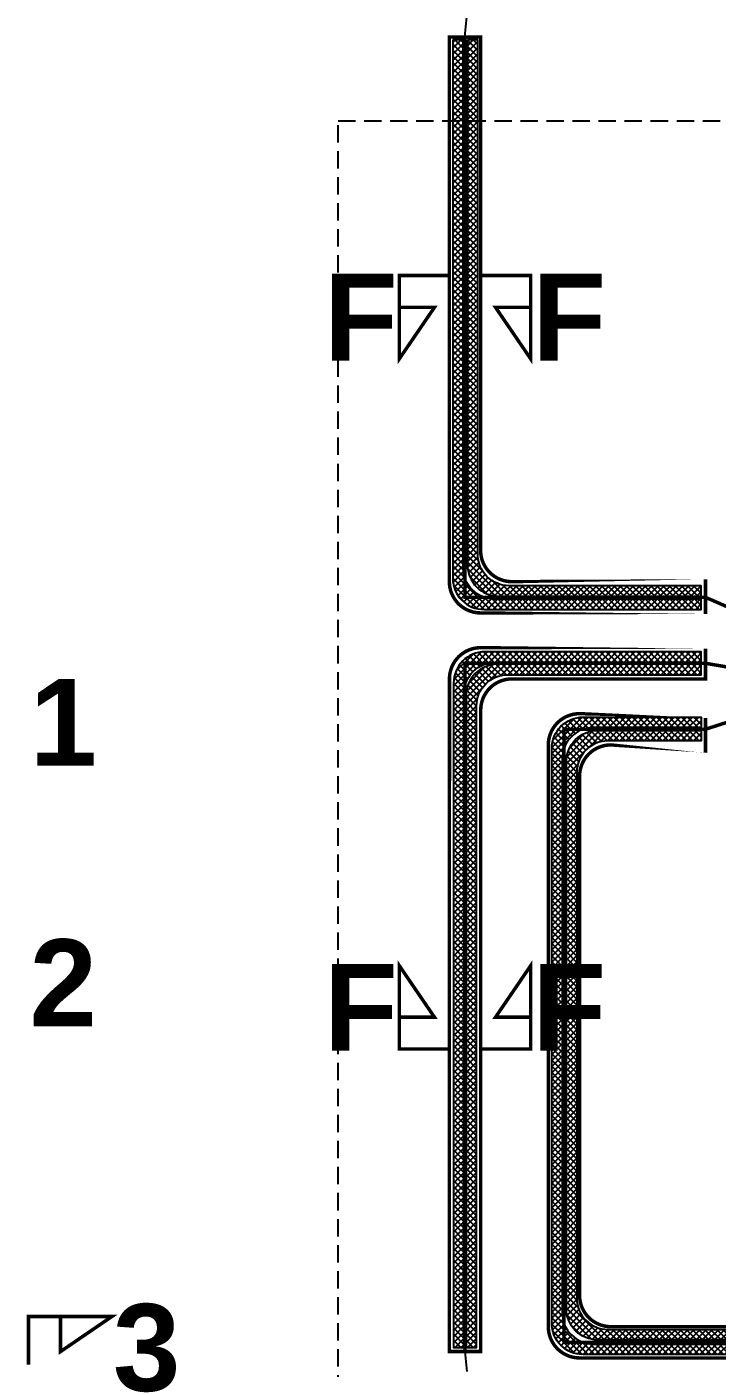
# Model space of a CAD drawing. Header units: metres. Extents: x 530959 to 531458, y 2674234 to 2674577.
# Drawn here: x 531121.68 to 531141.56, y 2674374.78 to 2674413.41 of the extents above; entities that cross this region are included whole.
import ezdxf
from ezdxf.enums import TextEntityAlignment as Align

# ---------------------------------------------------------------- set-up
doc = ezdxf.new("R2010")
doc.units = ezdxf.units.M
doc.linetypes.add('DASHED', pattern=[0.75, 0.5, -0.25])
for name, color, linetype in [('300mm Hume Pipe', 74, 'Continuous'), ('Excavation', 7, 'Continuous'), ('IDT', 7, 'Continuous'), ('Messenger Wire Exc Link', 7, 'Continuous'), ('Section Marking BL-11', 2, 'Continuous'), ('Trench (AC)-BL11', 14, 'Continuous')]:
    doc.layers.add(name, color=color, linetype=linetype)
doc.styles.add('BoldTextStyle', font='arialbd.ttf')
pattern_1 = [(45, (-1684.383999999613, 348.9041152228601), (-0.08838834764831845, 0.08838834764831845), []), (135, (-1684.383999999613, 348.9041152228601), (-0.08838834764831845, -0.08838834764831843), [])]

# ---------------------------------------------------------------- blocks, each defined once
blk = doc.blocks.new('IDT')
at = {"layer": 'IDT', "color": 243, "linetype": 'DASHED'}
blk.add_lwpolyline([(45.49999999962691, 32.58580025943296), (45.4999999996269, -4.032314963696315), (-1.30442248516332e-09, -4.032314963696308), (-1.304414354308392e-09, 32.58580025943297)], close=True, dxfattribs=at)

msp = doc.modelspace()

# ---------------------------------------------------------------- hatches: boundary and pattern name
at = {"layer": '300mm Hume Pipe'}
h = msp.add_hatch(dxfattribs=at)
h.set_pattern_fill('ANSI37', color=74)
h.set_pattern_definition(pattern_1)
edge = h.paths.add_edge_path()
edge.add_line((531133.951284369, 2674413.027684663), (531133.9512843703, 2674397.529248202))
edge.add_arc((531134.8512843703, 2674397.529248202), 0.9000000000232831, 180.0000000296449, 270.0000000074112)
edge.add_line((531134.8512843704, 2674396.629248202), (531141.1041698038, 2674396.629248207))
edge.add_line((531141.1041698038, 2674396.629248207), (531141.1041698038, 2674396.929248206))
edge.add_line((531141.1041698038, 2674396.929248206), (531135.1512843705, 2674396.929248202))
edge.add_arc((531135.1512843703, 2674397.829248202), 0.900000000372529, 180.0000000296449, 270.00000000741124, ccw=False)
edge.add_line((531134.2512843703, 2674397.829248202), (531134.251284369, 2674413.027684663))
edge.add_line((531134.251284369, 2674413.027684663), (531133.951284369, 2674413.027684663))
edge = h.paths.add_edge_path(flags=17)
edge.add_line((531134.3714409294, 2674413.027684663), (531134.3714409294, 2674397.91331107))
edge.add_arc((531135.2714409294, 2674397.913311071), 0.9000000000232831, 180.0000000296449, 270.0000000741123)
edge.add_line((531135.2714409305, 2674397.01331107), (531141.1041698038, 2674397.013311078))
edge.add_line((531141.1041698038, 2674397.013311078), (531141.1041698038, 2674397.313311078))
edge.add_line((531141.1041698038, 2674397.313311078), (531135.5714409307, 2674397.31331107))
edge.add_arc((531135.5714409293, 2674398.213311071), 0.900000000372529, 180.0000000296449, 270.0000000889347, ccw=False)
edge.add_line((531134.6714409294, 2674398.21331107), (531134.6714409294, 2674413.027684663))
edge.add_line((531134.6714409294, 2674413.027684663), (531134.3714409294, 2674413.027684663))
h = msp.add_hatch(dxfattribs=at)
h.set_pattern_fill('ANSI37', color=74)
h.set_pattern_definition(pattern_1)
edge = h.paths.add_edge_path(flags=17)
edge.add_line((531134.3312984739, 2674375.380799114), (531134.631297856, 2674375.380799114))
edge.add_line((531134.631297856, 2674375.380799114), (531134.6337964801, 2674393.849325392))
edge.add_arc((531135.5337964769, 2674393.849248207), 0.9000000000733688, 90, 179.9950862658559, ccw=False)
edge.add_line((531135.5337964769, 2674394.749248208), (531141.1062826139, 2674394.749248207))
edge.add_line((531141.1062826139, 2674394.749248207), (531141.1062826139, 2674395.049248206))
edge.add_line((531141.1062826139, 2674395.049248206), (531135.2338221951, 2674395.049248207))
edge.add_arc((531135.233822195, 2674394.149248207), 0.8999999999068677, 89.99999999258877, 179.9950875109419)
edge.add_line((531134.3338221983, 2674394.149325373), (531134.3312984739, 2674375.380799114))
edge = h.paths.add_edge_path()
edge.add_line((531141.106282614, 2674395.109248206), (531141.106282614, 2674395.409248206))
edge.add_line((531141.106282614, 2674395.409248206), (531134.8737816615, 2674395.409248207))
edge.add_arc((531134.8737816612, 2674394.509248208), 0.8999999994412065, 89.99999997776631, 179.9952226917687)
edge.add_line((531133.9737816645, 2674394.50932325), (531133.9712973618, 2674375.380799114))
edge.add_line((531133.9712973618, 2674375.380799114), (531134.2712967438, 2674375.380799114))
edge.add_line((531134.2712967438, 2674375.380799114), (531134.2737566427, 2674394.209323268))
edge.add_arc((531135.1737566394, 2674394.209248207), 0.8999999997773137, 89.99999997776638, 179.9952214763271, ccw=False)
edge.add_line((531135.1737566397, 2674395.109248207), (531141.106282614, 2674395.109248206))
h = msp.add_hatch(dxfattribs=at)
h.set_pattern_fill('ANSI37', color=74)
h.set_pattern_definition([(45, (0, 0), (-0.08838834764831845, 0.08838834764831845), []), (135, (0, 0), (-0.08838834764831845, -0.08838834764831843), [])])
edge = h.paths.add_edge_path(flags=17)
edge.add_line((531137.2214409288, 2674376.49732584), (531137.2214409288, 2674392.24518533))
edge.add_arc((531138.1214409287, 2674392.24518533), 0.8999999999068677, 89.99999992588772, 179.9999999703551, ccw=False)
edge.add_line((531138.1214409298, 2674393.14518533), (531141.1041698037, 2674393.145185326))
edge.add_line((531141.1041698037, 2674393.145185326), (531141.1041698037, 2674392.845185326))
edge.add_line((531141.1041698037, 2674392.845185326), (531138.4214409302, 2674392.84518533))
edge.add_arc((531138.4214409287, 2674391.94518533), 0.900000000372529, 89.99999990365401, 179.9999999703551)
edge.add_line((531137.5214409288, 2674391.94518533), (531137.5214409288, 2674376.79732584))
edge.add_arc((531138.4214409287, 2674376.79732584), 0.8999999999068677, 180, 270.0000000074112)
edge.add_line((531138.4214409288, 2674375.89732584), (531263.8277541483, 2674375.89732584))
edge.add_line((531263.8277541483, 2674375.89732584), (531263.8277541483, 2674375.59732584))
edge.add_line((531263.8277541483, 2674375.59732584), (531138.1214409288, 2674375.59732584))
edge.add_arc((531138.1214409287, 2674376.49732584), 0.900000000372529, 180.0000000296449, 270.00000000741124, ccw=False)
edge = h.paths.add_edge_path()
edge.add_line((531138.0012843688, 2674375.477169281), (531263.8277541483, 2674375.477169279))
edge.add_line((531263.8277541483, 2674375.477169279), (531263.8277541483, 2674375.17716928))
edge.add_line((531263.8277541483, 2674375.17716928), (531137.7012843688, 2674375.17716928))
edge.add_arc((531137.7012843688, 2674376.07716928), 0.8999999999068677, 180, 270, ccw=False)
edge.add_line((531136.8012843687, 2674376.07716928), (531136.8012843697, 2674392.629248199))
edge.add_arc((531137.7012843697, 2674392.629248199), 0.9000000000232831, 89.99999999258881, 180, ccw=False)
edge.add_line((531137.7012843698, 2674393.529248199), (531141.1041698037, 2674393.529248198))
edge.add_line((531141.1041698037, 2674393.529248198), (531141.1041698037, 2674393.229248198))
edge.add_line((531141.1041698037, 2674393.229248198), (531138.0012843698, 2674393.229248199))
edge.add_arc((531138.0012843697, 2674392.329248199), 0.8999999999068677, 89.99999999258877, 180)
edge.add_line((531137.1012843697, 2674392.329248199), (531137.1012843688, 2674376.377169281))
edge.add_arc((531138.0012843688, 2674376.377169281), 0.9000000000232831, 180.0000000296449, 270)

# ---------------------------------------------------------------- linework, layer by layer
at = {"layer": '300mm Hume Pipe', "color": 74}
for points in [[(531133.951284369, 2674413.027684663), (531133.9512843703, 2674397.529248202, 0.414213562368789), (531134.8512843704, 2674396.629248202), (531141.1041698038, 2674396.629248207), (531141.1041698038, 2674396.929248206), (531135.1512843705, 2674396.929248202, -0.4142135623692981), (531134.2512843703, 2674397.829248202), (531134.251284369, 2674413.027684663)], [(531134.3714409294, 2674413.027684663), (531134.3714409294, 2674397.91331107, 0.4142135627706127), (531135.2714409305, 2674397.01331107), (531141.1041698038, 2674397.013311078), (531141.1041698038, 2674397.313311078), (531135.5714409307, 2674397.31331107, -0.4142135627921673), (531134.6714409294, 2674398.21331107), (531134.6714409294, 2674413.027684663)], [(531141.106282614, 2674395.109248206), (531141.106282614, 2674395.409248206), (531134.8737816615, 2674395.409248207, 0.4141891411716305), (531133.9737816645, 2674394.50932325), (531133.9712973618, 2674375.380799114), (531134.2712967438, 2674375.380799114), (531134.2737566427, 2674394.209323268, -0.4141891350907431), (531135.1737566397, 2674395.109248207)], [(531134.3312984739, 2674375.380799114), (531134.631297856, 2674375.380799114), (531134.6337964801, 2674393.849325392, -0.4141884439951656), (531135.5337964769, 2674394.749248208), (531141.1062826139, 2674394.749248207), (531141.1062826139, 2674395.049248206), (531135.2338221951, 2674395.049248207, 0.414188450242017), (531134.3338221983, 2674394.149325373)], [(531138.0012843688, 2674375.477169281), (531263.8277541483, 2674375.477169279), (531263.8277541483, 2674375.17716928), (531137.7012843688, 2674375.17716928, -0.4142135623503636), (531136.8012843687, 2674376.07716928), (531136.8012843697, 2674392.629248199, -0.4142135623846328), (531137.7012843698, 2674393.529248199), (531141.1041698037, 2674393.529248198), (531141.1041698037, 2674393.229248198), (531138.0012843698, 2674393.229248199, 0.4142135623870474), (531137.1012843697, 2674392.329248199), (531137.1012843688, 2674376.377169281, 0.4142135623876161)], [(531137.2214409288, 2674376.49732584), (531137.2214409288, 2674392.24518533, -0.4142135627183998), (531138.1214409298, 2674393.14518533), (531141.1041698037, 2674393.145185326), (531141.1041698037, 2674392.845185326), (531138.4214409302, 2674392.84518533, 0.414213562830652), (531137.5214409288, 2674391.94518533), (531137.5214409288, 2674376.79732584, 0.4142135623503636), (531138.4214409288, 2674375.89732584), (531263.8277541483, 2674375.89732584), (531263.8277541483, 2674375.59732584), (531138.1214409288, 2674375.59732584, -0.414213562373095)]]:
    msp.add_lwpolyline(points, format="xyb", close=True, dxfattribs=at)
at = {"layer": 'Excavation', "const_width": 0.1}
for points in [[(531143.0664020944, 2674396.17588415), (531141.2262826142, 2674396.979248206), (531134.301284369, 2674396.979248206), (531134.301284369, 2674413.114401623)], [(531143.2115327956, 2674394.741473293), (531141.226282614, 2674395.079248206), (531134.3012843687, 2674395.079248207), (531134.3012843687, 2674375.260799114)], [(531143.1753432909, 2674393.810219382), (531141.2262826139, 2674393.179248197), (531137.1512843685, 2674393.179248199), (531137.1512843685, 2674375.52716928), (531263.914471108, 2674375.52716928)]]:
    msp.add_lwpolyline(points, dxfattribs=at)
at = {"layer": 'Messenger Wire Exc Link'}
for points in [[(531134.301284369, 2674413.114401623), (531134.3512843687, 2674413.697367471)], [(531134.301284369, 2674375.260799114), (531134.3512843687, 2674374.68469807)]]:
    msp.add_lwpolyline(points, dxfattribs=at)
at = {"layer": 'Section Marking BL-11', "color": 94, "lineweight": 35, "true_color": 0x00a500, "const_width": 0.1}
for points in [[(531133.801284369, 2674406.246824915), (531132.411284369, 2674406.246824915), (531132.411284369, 2674403.846824915), (531133.421284369, 2674405.326824915), (531132.411284369, 2674405.326824915)], [(531134.801284369, 2674406.246824915), (531136.191284369, 2674406.246824915), (531136.191284369, 2674403.846824915), (531135.181284369, 2674405.326824915), (531136.191284369, 2674405.326824915)], [(531133.8012843687, 2674383.97002366), (531132.4112843687, 2674383.97002366), (531132.4112843687, 2674386.37002366), (531133.4212843687, 2674384.89002366), (531132.4112843687, 2674384.89002366)], [(531134.8012843687, 2674383.97002366), (531136.1912843687, 2674383.97002366), (531136.1912843687, 2674386.37002366), (531135.1812843687, 2674384.89002366), (531136.1912843687, 2674384.89002366)], [(531121.7342843687, 2674374.879987811), (531121.7342843687, 2674376.269987811), (531124.1342843687, 2674376.269987811), (531122.6542843687, 2674375.259987811), (531122.6542843687, 2674376.269987811)]]:
    msp.add_lwpolyline(points, dxfattribs=at)
at = {"layer": 'Trench (AC)-BL11', "const_width": 0.1}
for points in [[(531133.851284369, 2674413.114401623), (531133.8512843703, 2674397.429248202, 0.414213562368404), (531134.7512843704, 2674396.529248202), (531141.2262826142, 2674396.529248206), (531141.226282614, 2674397.429248206), (531135.6512843703, 2674397.429248202, -0.4142135623721557), (531134.7512843702, 2674398.329248202), (531134.751284369, 2674413.114401623)], [(531133.8512843687, 2674375.260799114), (531133.8537916696, 2674394.629323339, -0.4141891120428178), (531134.7537916666, 2674395.529248207), (531141.2262826142, 2674395.529248206), (531141.226282614, 2674394.629248207), (531135.6537861861, 2674394.629248207, 0.4141884118590964), (531134.7537861894, 2674393.729325491), (531134.7512843687, 2674375.260799114)], [(531136.7012843686, 2674375.977169281), (531136.7012843697, 2674392.729248199, -0.4142135623831633), (531137.6012843698, 2674393.629248199), (531141.226282614, 2674393.629248198), (531141.2262826139, 2674392.729248198), (531138.5012843697, 2674392.729248199, 0.4142135623928356), (531137.6012843696, 2674391.829248199), (531137.6012843696, 2674376.877169281, 0.4142135623503636), (531138.5012843696, 2674375.977169281), (531263.9144711085, 2674375.977169279), (531263.9144711085, 2674375.07716928), (531137.6012843687, 2674375.077169281, -0.4142135623872022)]]:
    msp.add_lwpolyline(points, format="xyb", close=True, dxfattribs=at)

# ---------------------------------------------------------------- block references
at = {"layer": 'IDT', "color": 8, "rotation": 180}
msp.add_blockref('IDT', (531176.1472843677, 2674406.66296954), dxfattribs=at)

# ---------------------------------------------------------------- texts
at = {"layer": 'Section Marking BL-11', "color": 94, "true_color": 0x00a500, "style": 'BoldTextStyle'}
for s, p in [('F', (531131.301284369, 2674405.046824914)), ('F', (531137.301284369, 2674405.046824914)), ('1', (531122.7342843687, 2674393.379987811)), ('2', (531122.7342843687, 2674385.879987811)), ('F', (531131.3012843687, 2674385.17002366)), ('F', (531137.3012843687, 2674385.17002366)), ('3', (531125.1342843687, 2674375.379987811))]:
    msp.add_text(s, height=2.5, dxfattribs=at).set_placement(p, align=Align.MIDDLE_CENTER)

doc.saveas('drawing.dxf')
